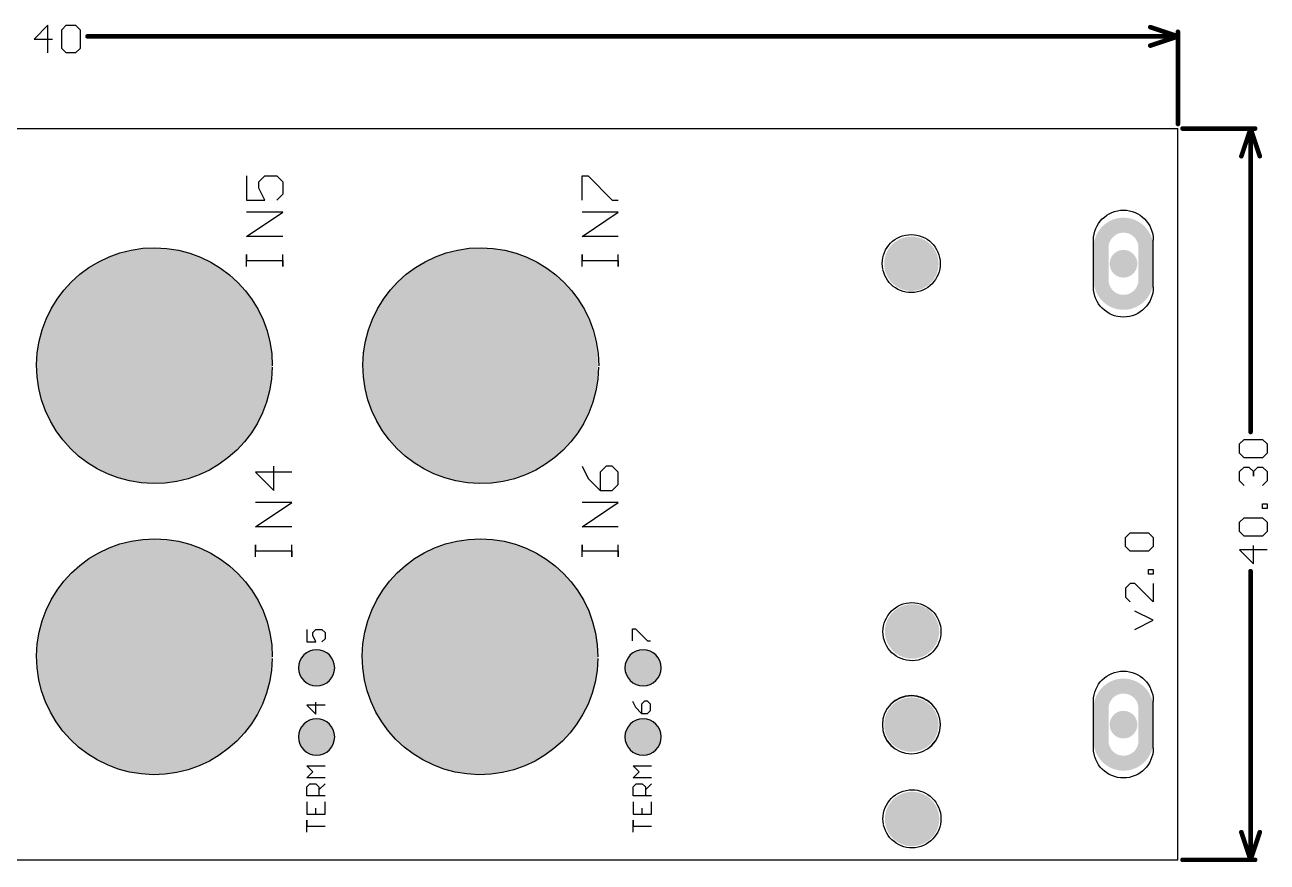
# Model space of a CAD drawing. Header units: millimetres. Extents: x 34 to 167, y 52 to 98.
# Drawn here: x 98.8 to 167.3, y 52.2 to 98.3 of the extents above; entities that cross this region are included whole.
import ezdxf

# ---------------------------------------------------------------- set-up
doc = ezdxf.new("R2010")
doc.units = ezdxf.units.MM
for name, color, linetype in [('Mechanical1', 6, 'Continuous'), ('MultiLayer', 9, 'Continuous'), ('PadHoleLayer', 156, 'Continuous'), ('TopOverlay', 2, 'Continuous')]:
    doc.layers.add(name, color=color, linetype=linetype)

msp = doc.modelspace()

# ---------------------------------------------------------------- linework, layer by layer
at = {"layer": 'Mechanical1'}
for p, q in [((100.04125026, 98.29775362), (99.27949663999999, 97.536)), ((100.04125026, 96.77424638), (100.04125026, 98.29775362)), ((100.80300388, 98.0438349), (101.0569226, 98.29775362)), ((100.80300388, 97.0281651), (100.80300388, 98.0438349)), ((101.0569226, 98.29775362), (101.5647575, 98.29775362)), ((101.5647575, 98.29775362), (101.81867622, 98.0438349)), ((101.81867622, 98.0438349), (101.81867622, 97.0281651)), ((99.27949663999999, 97.536), (100.29516898, 97.536)), ((101.0569226, 96.77424638), (100.80300388, 97.0281651)), ((101.5647575, 96.77424638), (101.0569226, 96.77424638)), ((101.81867622, 97.0281651), (101.5647575, 96.77424638)), ((165.76064638, 75.22600398), (166.0145651, 75.47992269999999)), ((166.0145651, 75.47992269999999), (167.0302349, 75.47992269999999)), ((167.0302349, 75.47992269999999), (167.28415362, 75.22600398)), ((165.76064638, 74.71816908), (165.76064638, 75.22600398)), ((166.0145651, 74.46425036), (165.76064638, 74.71816908)), ((167.28415362, 74.71816908), (167.0302349, 74.46425036)), ((167.28415362, 75.22600398), (167.28415362, 74.71816908)), ((167.0302349, 74.46425036), (166.0145651, 74.46425036)), ((165.76064638, 73.70249674), (166.0145651, 73.95641546)), ((165.76064638, 73.19466184), (165.76064638, 73.70249674)), ((166.0145651, 73.95641546), (166.26848128, 73.95641546)), ((166.26848128, 73.95641546), (166.5224, 73.70249674)), ((166.5224, 73.70249674), (166.77631872, 73.95641546)), ((166.5224, 73.70249674), (166.5224, 73.44857802)), ((166.5224, 73.44857802), (166.5224, 73.70249674)), ((166.77631872, 73.95641546), (167.0302349, 73.95641546)), ((167.0302349, 73.95641546), (167.28415362, 73.70249674)), ((167.28415362, 73.70249674), (167.28415362, 73.19466184)), ((166.0145651, 72.94074312), (165.76064638, 73.19466184)), ((167.28415362, 73.19466184), (167.0302349, 72.94074312)), ((167.0302349, 71.6711546), (167.0302349, 71.92507332)), ((167.0302349, 71.92507332), (167.28415362, 71.92507332)), ((167.28415362, 71.6711546), (167.0302349, 71.6711546)), ((167.28415362, 71.92507332), (167.28415362, 71.6711546)), ((165.76064638, 70.90940098), (166.0145651, 71.1633197)), ((165.76064638, 70.40156608), (165.76064638, 70.90940098)), ((166.0145651, 71.1633197), (167.0302349, 71.1633197)), ((167.0302349, 71.1633197), (167.28415362, 70.90940098)), ((167.28415362, 70.90940098), (167.28415362, 70.40156608)), ((166.0145651, 70.14764736), (165.76064638, 70.40156608)), ((167.0302349, 70.14764736), (166.0145651, 70.14764736)), ((167.28415362, 70.40156608), (167.0302349, 70.14764736)), ((167.28415362, 69.38589374), (165.76064638, 69.38589374)), ((165.76064638, 69.38589374), (166.5224, 68.62414011999999)), ((166.5224, 68.62414011999999), (166.5224, 69.63981246))]:
    msp.add_line(p, q, dxfattribs=at)
at = {"layer": 'Mechanical1', "const_width": 0.254}
for points in [[(160.83837784, 98.1964), (162.36237784, 97.6884)], [(162.36237784, 92.86243048), (162.36237784, 97.94239999999999)], [(102.22507622, 97.6884), (162.36237784, 97.6884)], [(160.83837784, 97.18039999999999), (162.36237784, 97.6884)], [(162.61637784, 92.60843048), (166.624, 92.60843048)], [(165.862, 91.08443048), (166.37, 92.60843048)], [(166.37, 75.8863227), (166.37, 92.60843048)], [(166.37, 92.60843048), (166.878, 91.08443048)], [(166.37, 52.30843488), (166.37, 68.21774012)], [(165.862, 53.83243487999999), (166.37, 52.30843488)], [(166.37, 52.30843488), (166.878, 53.83243487999999)], [(162.61639816, 52.30843488), (166.624, 52.30843488)]]:
    msp.add_lwpolyline(points, dxfattribs=at)
at = {"layer": 'Mechanical1', "const_width": 0.127}
for points in [[(160.77487784, 98.1964, 1), (160.90187784, 98.1964, 1)], [(162.29887784, 97.94239999999999, 1), (162.42587784, 97.94239999999999, 1)], [(102.16157622, 97.6884, 1), (102.28857622, 97.6884, 1)], [(160.77487784, 97.18039999999999, 1), (160.90187784, 97.18039999999999, 1)], [(162.29887784, 97.6884, 1), (162.42587784, 97.6884, 1)], [(162.29887784, 97.6884, 1), (162.42587784, 97.6884, 1)], [(162.29887784, 97.6884, 1), (162.42587784, 97.6884, 1)], [(162.29887784, 92.86243048, 1), (162.42587784, 92.86243048, 1)], [(162.55287784, 92.60843048, 1), (162.67987784, 92.60843048, 1)], [(166.3065, 92.60843048, 1), (166.4335, 92.60843048, 1)], [(166.3065, 92.60843048, 1), (166.4335, 92.60843048, 1)], [(166.3065, 92.60843048, 1), (166.4335, 92.60843048, 1)], [(166.5605, 92.60843048, 1), (166.6875, 92.60843048, 1)], [(165.7985, 91.08443048, 1), (165.9255, 91.08443048, 1)], [(166.8145, 91.08443048, 1), (166.9415, 91.08443048, 1)], [(166.3065, 75.8863227, 1), (166.4335, 75.8863227, 1)], [(166.3065, 68.21774012, 1), (166.4335, 68.21774012, 1)], [(165.7985, 53.83243487999999, 1), (165.9255, 53.83243487999999, 1)], [(166.8145, 53.83243487999999, 1), (166.9415, 53.83243487999999, 1)], [(162.55289816, 52.30843488, 1), (162.67989816, 52.30843488, 1)], [(166.3065, 52.30843488, 1), (166.4335, 52.30843488, 1)], [(166.3065, 52.30843488, 1), (166.4335, 52.30843488, 1)], [(166.3065, 52.30843488, 1), (166.4335, 52.30843488, 1)], [(166.5605, 52.30843488, 1), (166.6875, 52.30843488, 1)]]:
    msp.add_lwpolyline(points, format="xyb", close=True, dxfattribs=at)
at = {"layer": 'Mechanical1'}
for points in [[(33.9624035, 92.60843048), (162.36237784, 92.60843048)], [(162.36237784, 92.60843048), (162.36239816, 92.60841015999999)], [(162.36239816, 52.30843488), (162.36239816, 92.60841015999999)], [(157.70718776, 83.87080508), (157.70718776, 86.46160508)], [(161.00679508, 83.87080508), (161.00679508, 86.46160508)], [(157.70718776, 58.47080508), (157.70718776, 61.06160508)], [(161.00679508, 58.47080508), (161.00679508, 61.06160508)], [(33.9624035, 52.30843488), (162.36239816, 52.30843488)]]:
    msp.add_lwpolyline(points, dxfattribs=at)
for points in [[(162.36237784, 92.60843048, 1), (162.36237784, 92.60843048, 1)], [(162.36237784, 92.60843048, 1), (162.36237784, 92.60843048, 1)], [(162.36239816, 92.60841015999999, 1), (162.36239816, 92.60841015999999, 1)], [(162.36239816, 92.60841015999999, 1), (162.36239816, 92.60841015999999, 1)], [(157.70718776, 86.46160508, 1), (157.70718776, 86.46160508, 1)], [(157.70718776, 86.46160508, 1), (157.70718776, 86.46160508, 1)], [(161.00679508, 86.46160508, 1), (161.00679508, 86.46160508, 1)], [(161.00679508, 86.46160508, 1), (161.00679508, 86.46160508, 1)], [(146.08768344, 84.85453692, 1), (146.08768344, 84.85453692, 1)], [(146.09384548, 84.82515674, 1), (146.09384548, 84.82515674, 1)], [(157.70718776, 83.87080508, 1), (157.70718776, 83.87080508, 1)], [(157.70718776, 83.87080508, 1), (157.70718776, 83.87080508, 1)], [(161.00679508, 83.87080508, 1), (161.00679508, 83.87080508, 1)], [(161.00679508, 83.87080508, 1), (161.00679508, 83.87080508, 1)], [(112.41811146, 79.54089755999999, 1), (112.41811146, 79.54089755999999, 1)], [(130.41810594, 79.54089755999999, 1), (130.41810594, 79.54089755999999, 1)], [(112.41749932, 79.4516191, 1), (112.41749932, 79.4516191, 1)], [(130.4174938, 79.4516191, 1), (130.4174938, 79.4516191, 1)], [(146.1263016, 64.56770424, 1), (146.1263016, 64.56770424, 1)], [(146.13246364, 64.53832406, 1), (146.13246364, 64.53832406, 1)], [(115.8590012, 62.89000121999999, 1), (113.85900012, 62.89000121999999, 1)], [(133.86700176, 62.89000121999999, 1), (131.86700068, 62.89000121999999, 1)], [(112.41749932, 63.41072154, 1), (112.41749932, 63.41072154, 1)], [(112.41811146, 63.5, 1), (112.41811146, 63.5, 1)], [(130.37438746, 63.41072154, 1), (130.37438746, 63.41072154, 1)], [(130.3749996, 63.5, 1), (130.3749996, 63.5, 1)], [(113.85900012, 62.89000121999999, 1), (113.85900012, 62.89000121999999, 1)], [(115.8590012, 62.89000121999999, 1), (115.8590012, 62.89000121999999, 1)], [(131.86700068, 62.89000121999999, 1), (131.86700068, 62.89000121999999, 1)], [(133.86700176, 62.89000121999999, 1), (133.86700176, 62.89000121999999, 1)], [(149.26238118, 59.7584276, 1), (146.0623825, 59.7584276, 1)], [(149.26258184, 59.7496265, 1), (146.06258316, 59.7496265, 1)], [(157.70718776, 61.06160508, 1), (157.70718776, 61.06160508, 1)], [(157.70718776, 61.06160508, 1), (157.70718776, 61.06160508, 1)], [(161.00679508, 61.06160508, 1), (161.00679508, 61.06160508, 1)], [(161.00679508, 61.06160508, 1), (161.00679508, 61.06160508, 1)], [(115.8590012, 59.08000122, 1), (113.85900012, 59.08000122, 1)], [(133.86700176, 59.08000122, 1), (131.86700068, 59.08000122, 1)], [(146.0623825, 59.7584276, 1), (146.0623825, 59.7584276, 1)], [(146.06258316, 59.7496265, 1), (146.06258316, 59.7496265, 1)], [(149.26238118, 59.7584276, 1), (149.26238118, 59.7584276, 1)], [(149.26258184, 59.7496265, 1), (149.26258184, 59.7496265, 1)], [(113.85900012, 59.08000122, 1), (113.85900012, 59.08000122, 1)], [(115.8590012, 59.08000122, 1), (115.8590012, 59.08000122, 1)], [(131.86700068, 59.08000122, 1), (131.86700068, 59.08000122, 1)], [(133.86700176, 59.08000122, 1), (133.86700176, 59.08000122, 1)], [(157.70718776, 58.47080508, 1), (157.70718776, 58.47080508, 1)], [(157.70718776, 58.47080508, 1), (157.70718776, 58.47080508, 1)], [(161.00679508, 58.47080508, 1), (161.00679508, 58.47080508, 1)], [(161.00679508, 58.47080508, 1), (161.00679508, 58.47080508, 1)], [(146.1263016, 54.25530423999999, 1), (146.1263016, 54.25530423999999, 1)], [(146.13246364, 54.22592406, 1), (146.13246364, 54.22592406, 1)], [(162.36239816, 52.30843488, 1), (162.36239816, 52.30843488, 1)], [(162.36239816, 52.30843488, 1), (162.36239816, 52.30843488, 1)]]:
    msp.add_lwpolyline(points, format="xyb", close=True, dxfattribs=at)
for points in [[(157.70718776, 86.46160508, -0.9999999999999999), (161.00679508, 86.46160508)], [(146.08768344, 84.85453692, -213.1920346618038), (146.09384548, 84.82515674)], [(112.41749932, 79.4516191, -291.2099329300358), (112.41811146, 79.54089755999999)], [(130.4174938, 79.4516191, -291.2099329300358), (130.41810594, 79.54089755999999)], [(161.00679508, 83.87080508, -0.9999999999999999), (157.70718776, 83.87080508)], [(112.41749932, 63.41072154, -291.2099329300358), (112.41811146, 63.5)], [(130.37438746, 63.41072154, -291.2099329300358), (130.3749996, 63.5)], [(146.1263016, 64.56770424, -213.1920346618038), (146.13246364, 64.53832406)], [(157.70718776, 61.06160508, -0.9999999999999999), (161.00679508, 61.06160508)], [(161.00679508, 58.47080508, -0.9999999999999999), (157.70718776, 58.47080508)], [(146.1263016, 54.25530423999999, -213.1920346618038), (146.13246364, 54.22592406)]]:
    msp.add_lwpolyline(points, format="xyb", dxfattribs=at)
at = {"layer": 'MultiLayer'}
for points, const_width in [([(147.28138184, 85.15843267999999, 1), (148.04338184, 85.15843267999999, 1)], 0.762), ([(158.981394, 85.15843776, 1), (159.743394, 85.15843776, 1)], 0.762), ([(104.41811222, 79.54089755999999, 1), (107.4181113, 79.54089755999999, 1)], 2.99999908), ([(122.37500036, 79.54089755999999, 1), (125.37499944, 79.54089755999999, 1)], 2.99999908), ([(104.41811222, 63.5, 1), (107.4181113, 63.5, 1)], 2.99999908), ([(122.37500036, 63.5, 1), (125.37499944, 63.5, 1)], 2.99999908), ([(147.32, 64.89699999999999, 1), (148.082, 64.89699999999999, 1)], 0.762), ([(114.47800066, 62.89000121999999, 1), (115.24000066, 62.89000121999999, 1)], 0.762), ([(132.48600122, 62.89000121999999, 1), (133.24800122, 62.89000121999999, 1)], 0.762), ([(147.28138184, 59.7584276, 1), (148.04338184, 59.7584276, 1)], 0.762), ([(158.981394, 59.75843776, 1), (159.743394, 59.75843776, 1)], 0.762), ([(114.47800066, 59.08000122, 1), (115.24000066, 59.08000122, 1)], 0.762), ([(132.48600122, 59.08000122, 1), (133.24800122, 59.08000122, 1)], 0.762), ([(147.32, 54.5592, 1), (148.082, 54.5592, 1)], 0.762)]:
    msp.add_lwpolyline(points, format="xyb", close=True, dxfattribs=dict(at, const_width=const_width))
at = {"layer": 'PadHoleLayer'}
for points, const_width in [([(158.1248933, 84.27093636), (158.1248933, 86.04593915999999, -1), (160.5998947, 86.04593915999999), (160.5998947, 84.27093636, -1)], 0.8249996199999999), ([(146.91238334, 85.15843267999999, 1), (148.41238034, 85.15843267999999, 1)], 1.49999954), ([(102.66811318, 79.54089755999999, 1), (109.16811034, 79.54089755999999, 1)], 6.4999997), ([(120.62500132, 79.54089755999999, 1), (127.12499848, 79.54089755999999, 1)], 6.4999997), ([(102.66811318, 63.5, 1), (109.16811034, 63.5, 1)], 6.4999997), ([(120.62500132, 63.5, 1), (127.12499848, 63.5, 1)], 6.4999997), ([(146.9510015, 64.89699999999999, 1), (148.4509985, 64.89699999999999, 1)], 1.49999954), ([(114.35900166, 62.89000121999999, 1), (115.35899966, 62.89000121999999, 1)], 1.00000054), ([(132.36700222, 62.89000121999999, 1), (133.36700022, 62.89000121999999, 1)], 1.00000054), ([(158.1248933, 58.87093635999999), (158.1248933, 60.64593916, -1), (160.5998947, 60.64593916), (160.5998947, 58.87093635999999, -1)], 0.8249996199999999), ([(146.91238334, 59.7584276, 1), (148.41238034, 59.7584276, 1)], 1.49999954), ([(114.35900166, 59.08000122, 1), (115.35899966, 59.08000122, 1)], 1.00000054), ([(132.36700222, 59.08000122, 1), (133.36700022, 59.08000122, 1)], 1.00000054), ([(146.9510015, 54.5592, 1), (148.4509985, 54.5592, 1)], 1.49999954)]:
    msp.add_lwpolyline(points, format="xyb", close=True, dxfattribs=dict(at, const_width=const_width))
at = {"layer": 'TopOverlay'}
for p, q in [((111.00064414, 89.99838744), (111.00064414, 88.66548433999999)), ((111.66709696, 89.66516229999999), (112.0003221, 89.99838744)), ((112.0003221, 89.99838744), (112.66677492, 89.99838744)), ((112.66677492, 89.99838744), (113.00000006, 89.66516229999999)), ((129.50064524, 88.66548433999999), (129.50064524, 89.99838744)), ((129.50064524, 89.99838744), (129.83387292, 89.99838744)), ((129.83387292, 89.99838744), (131.16677602, 88.66548433999999)), ((111.66709696, 89.33193462), (111.66709696, 89.66516229999999)), ((112.0003221, 88.66548433999999), (111.66709696, 89.33193462)), ((113.00000006, 89.66516229999999), (113.00000006, 88.99870947999999)), ((111.00064414, 88.66548433999999), (112.0003221, 88.66548433999999)), ((113.00000006, 88.99870947999999), (112.66677492, 88.66548433999999)), ((131.16677602, 88.66548433999999), (131.50000116, 88.66548433999999)), ((111.00064414, 86.66612841999999), (113.00000006, 87.99903151999999)), ((113.00000006, 87.99903151999999), (111.00064414, 87.99903151999999)), ((129.50064524, 86.66612841999999), (131.50000116, 87.99903151999999)), ((131.50000116, 87.99903151999999), (129.50064524, 87.99903151999999)), ((113.00000006, 86.66612841999999), (111.00064414, 86.66612841999999)), ((131.50000116, 86.66612841999999), (129.50064524, 86.66612841999999)), ((111.00064414, 85.00000018), (111.00064414, 85.66645046)), ((111.00064414, 85.66645046), (111.00064414, 85.33322532)), ((113.00000006, 85.00000018), (113.00000006, 85.66645046)), ((129.50064524, 85.00000018), (129.50064524, 85.66645046)), ((129.50064524, 85.66645046), (129.50064524, 85.33322532)), ((131.50000116, 85.00000018), (131.50000116, 85.66645046)), ((111.00064414, 85.33322532), (113.00000006, 85.33322532)), ((113.00000006, 85.33322532), (113.00000006, 85.00000018)), ((129.50064524, 85.33322532), (131.50000116, 85.33322532)), ((131.50000116, 85.33322532), (131.50000116, 85.00000018)), ((112.5003211, 72.66548331999999), (112.5003211, 73.99838642)), ((129.50064524, 73.99838642), (129.83387292, 73.3319336)), ((130.83355088, 73.99838642), (130.5003232, 73.66516127999999)), ((131.16677602, 73.99838642), (130.83355088, 73.99838642)), ((131.50000116, 73.66516127999999), (131.16677602, 73.99838642)), ((113.49999906, 73.66516127999999), (111.50064314, 73.66516127999999)), ((111.50064314, 73.66516127999999), (112.5003211, 72.66548331999999)), ((129.83387292, 73.3319336), (130.5003232, 72.66548331999999)), ((130.5003232, 73.66516127999999), (130.5003232, 72.66548331999999)), ((131.50000116, 72.99870845999999), (131.50000116, 73.66516127999999)), ((130.5003232, 72.66548331999999), (131.16677602, 72.66548331999999)), ((131.16677602, 72.66548331999999), (131.50000116, 72.99870845999999)), ((111.50064314, 70.6661274), (113.49999906, 71.99903049999999)), ((113.49999906, 71.99903049999999), (111.50064314, 71.99903049999999)), ((129.50064524, 70.6661274), (131.50000116, 71.99903049999999)), ((131.50000116, 71.99903049999999), (129.50064524, 71.99903049999999)), ((113.49999906, 70.6661274), (111.50064314, 70.6661274)), ((131.50000116, 70.6661274), (129.50064524, 70.6661274)), ((159.47649334, 70.07835616), (159.73041206, 70.33227488)), ((159.47649334, 69.57052125999999), (159.47649334, 70.07835616)), ((159.73041206, 70.33227488), (160.74608186, 70.33227488)), ((160.74608186, 70.33227488), (161.00000058, 70.07835616)), ((161.00000058, 70.07835616), (161.00000058, 69.57052125999999)), ((111.50064314, 68.99999916), (111.50064314, 69.66644944)), ((111.50064314, 69.66644944), (111.50064314, 69.3332243)), ((111.50064314, 69.3332243), (113.49999906, 69.3332243)), ((113.49999906, 68.99999916), (113.49999906, 69.66644944)), ((113.49999906, 69.3332243), (113.49999906, 68.99999916)), ((129.50064524, 68.99999916), (129.50064524, 69.66644944)), ((129.50064524, 69.66644944), (129.50064524, 69.3332243)), ((129.50064524, 69.3332243), (131.50000116, 69.3332243)), ((131.50000116, 68.99999916), (131.50000116, 69.66644944)), ((131.50000116, 69.3332243), (131.50000116, 68.99999916)), ((159.73041206, 69.31660253999999), (159.47649334, 69.57052125999999)), ((160.74608186, 69.31660253999999), (159.73041206, 69.31660253999999)), ((161.00000058, 69.57052125999999), (160.74608186, 69.31660253999999)), ((160.74608186, 68.04701401999999), (160.74608186, 68.30093274)), ((160.74608186, 68.30093274), (161.00000058, 68.30093274)), ((161.00000058, 68.04701401999999), (160.74608186, 68.04701401999999)), ((161.00000058, 68.30093274), (161.00000058, 68.04701401999999)), ((159.73041206, 67.53917912), (159.47649334, 67.2852604)), ((159.47649334, 67.2852604), (159.47649334, 66.77742549999999)), ((159.98432824, 67.53917912), (159.73041206, 67.53917912)), ((161.00000058, 66.52350677999999), (159.98432824, 67.53917912)), ((161.00000058, 67.53917912), (161.00000058, 66.52350677999999)), ((159.47649334, 66.77742549999999), (159.73041206, 66.52350677999999)), ((161.00000058, 65.50783444), (159.98432824, 66.01567188)), ((159.98432824, 64.99999953999999), (161.00000058, 65.50783444)), ((114.32531872, 64.99644608), (114.32531872, 64.32999579999999)), ((114.6585464, 64.82983478), (114.8251577, 64.99644608)), ((114.6585464, 64.66322094), (114.6585464, 64.82983478)), ((114.8251577, 64.32999579999999), (114.6585464, 64.66322094)), ((114.8251577, 64.99644608), (115.15838284, 64.99644608)), ((115.15838284, 64.99644608), (115.32499668, 64.82983478)), ((115.32499668, 64.49660964), (115.15838284, 64.32999579999999)), ((115.32499668, 64.82983478), (115.32499668, 64.49660964)), ((132.2753133, 64.38000078), (132.2753133, 65.04645106)), ((132.2753133, 65.04645106), (132.44192714, 65.04645106)), ((132.44192714, 65.04645106), (133.10837742, 64.38000078)), ((114.32531872, 64.32999579999999), (114.8251577, 64.32999579999999)), ((133.10837742, 64.38000078), (133.27499126, 64.38000078)), ((114.8251577, 60.32999617999999), (114.8251577, 60.99644645999999)), ((132.2753133, 61.04645144), (132.44192714, 60.7132263)), ((132.94176612, 61.04645144), (132.77515228, 60.87984014)), ((133.10837742, 61.04645144), (132.94176612, 61.04645144)), ((133.27499126, 60.87984014), (133.10837742, 61.04645144)), ((115.32499668, 60.82983515999999), (114.32531872, 60.82983515999999)), ((114.32531872, 60.82983515999999), (114.8251577, 60.32999617999999)), ((132.44192714, 60.7132263), (132.77515228, 60.38000116)), ((132.77515228, 60.87984014), (132.77515228, 60.38000116)), ((132.77515228, 60.38000116), (133.10837742, 60.38000116)), ((133.10837742, 60.38000116), (133.27499126, 60.546615)), ((133.27499126, 60.546615), (133.27499126, 60.87984014)), ((114.6585464, 57.16225549999999), (114.32531872, 57.49548064)), ((114.32531872, 57.49548064), (115.32499668, 57.49548064)), ((114.32531872, 56.82903036), (114.6585464, 57.16225549999999)), ((132.65854596, 57.16225549999999), (132.32531828, 57.49548064)), ((132.32531828, 57.49548064), (133.32499624, 57.49548064)), ((132.32531828, 56.82903036), (132.65854596, 57.16225549999999)), ((115.32499668, 56.82903036), (114.32531872, 56.82903036)), ((114.32531872, 56.32919138), (114.49193256, 56.49580268)), ((114.32531872, 55.8293524), (114.32531872, 56.32919138)), ((114.49193256, 56.49580268), (114.8251577, 56.49580268)), ((114.8251577, 56.49580268), (114.99177154, 56.32919138)), ((114.99177154, 56.16257753999999), (115.32499668, 56.49580268)), ((114.99177154, 56.32919138), (114.99177154, 55.8293524)), ((133.32499624, 56.82903036), (132.32531828, 56.82903036)), ((132.32531828, 56.32919138), (132.49193212, 56.49580268)), ((132.32531828, 55.8293524), (132.32531828, 56.32919138)), ((132.49193212, 56.49580268), (132.82515726, 56.49580268)), ((132.82515726, 56.49580268), (132.9917711, 56.32919138)), ((132.9917711, 56.16257753999999), (133.32499624, 56.49580268)), ((132.9917711, 56.32919138), (132.9917711, 55.8293524)), ((115.32499668, 55.8293524), (114.32531872, 55.8293524)), ((114.32531872, 55.49612472), (114.32531872, 54.82967444)), ((115.32499668, 54.82967444), (115.32499668, 55.49612472)), ((133.32499624, 55.8293524), (132.32531828, 55.8293524)), ((132.32531828, 55.49612472), (132.32531828, 54.82967444)), ((133.32499624, 54.82967444), (133.32499624, 55.49612472)), ((114.32531872, 54.82967444), (115.32499668, 54.82967444)), ((114.8251577, 54.82967444), (114.8251577, 55.16289957999999)), ((132.32531828, 54.82967444), (133.32499624, 54.82967444)), ((132.82515726, 54.82967444), (132.82515726, 55.16289957999999)), ((114.32531872, 53.82999648), (114.32531872, 54.49644676)), ((114.32531872, 54.49644676), (114.32531872, 54.16322161999999)), ((114.32531872, 54.16322161999999), (115.32499668, 54.16322161999999)), ((132.32531828, 53.82999648), (132.32531828, 54.49644676)), ((132.32531828, 54.49644676), (132.32531828, 54.16322161999999)), ((132.32531828, 54.16322161999999), (133.32499624, 54.16322161999999))]:
    msp.add_line(p, q, dxfattribs=at)

doc.saveas('drawing.dxf')
